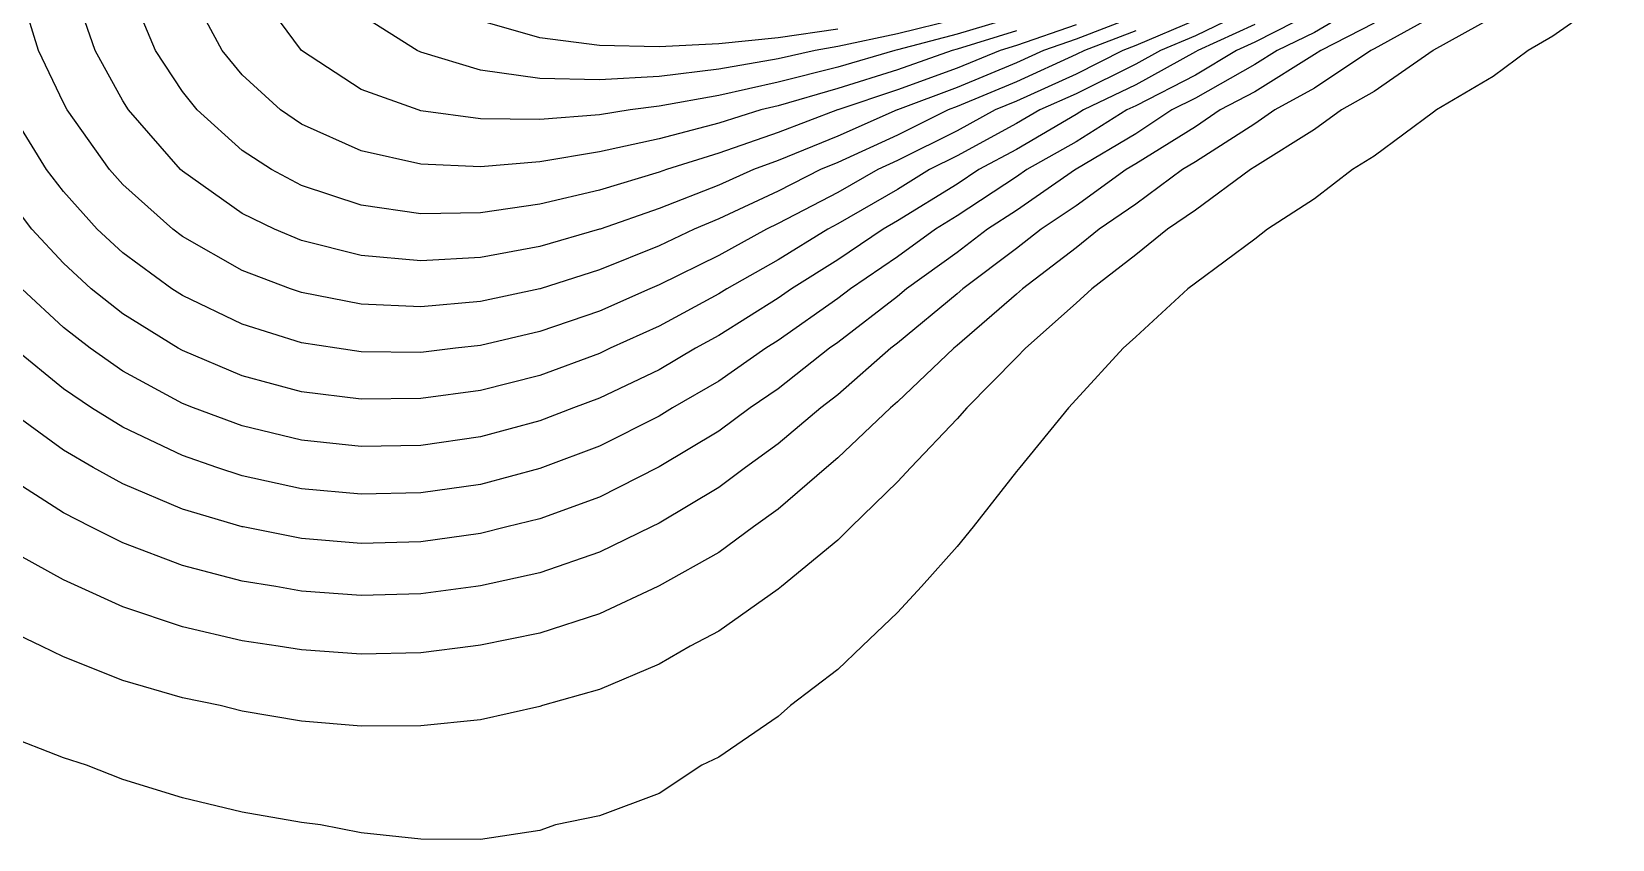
# Model space of a CAD drawing. Header units: inches. Extents: x -3765 to -2207, y 6717241 to 6718976.
# Drawn here: x -2557.7 to -2458.2, y 6717706.6 to 6717757.4 of the extents above; entities that cross this region are included whole.
import ezdxf

# ---------------------------------------------------------------- set-up
doc = ezdxf.new("R2010")
doc.units = ezdxf.units.IN
doc.header["$MEASUREMENT"] = 0

msp = doc.modelspace()

# ---------------------------------------------------------------- linework, layer by layer
for points in [[(-2525.674, 6717741.269), (-2525.696, 6717741.261), (-2529.444, 6717740.464), (-2533.192, 6717740.128), (-2536.94, 6717740.297), (-2540.688, 6717741.029), (-2541.39, 6717741.269), (-2544.436, 6717742.42), (-2548.184, 6717744.558), (-2548.798, 6717745.017), (-2551.932, 6717747.826), (-2552.783, 6717748.765), (-2555.446, 6717752.513), (-2555.68, 6717752.961), (-2557.243, 6717756.261), (-2558.402, 6717760.009)], [(-2521.919, 6717745.017), (-2521.948, 6717745.006), (-2525.696, 6717743.919), (-2529.444, 6717743.233), (-2533.192, 6717743.023), (-2536.94, 6717743.358), (-2540.688, 6717744.303), (-2542.398, 6717745.017), (-2544.436, 6717746.003), (-2548.184, 6717748.654), (-2548.307, 6717748.765), (-2551.572, 6717752.513), (-2551.932, 6717753.086), (-2553.67, 6717756.261), (-2554.982, 6717760.009)], [(-2517.741, 6717748.765), (-2518.2, 6717748.593), (-2521.948, 6717747.47), (-2525.696, 6717746.587), (-2529.444, 6717746.045), (-2533.192, 6717745.988), (-2536.94, 6717746.534), (-2540.688, 6717747.768), (-2542.595, 6717748.765), (-2544.436, 6717749.957), (-2547.254, 6717752.513), (-2548.184, 6717753.673), (-2549.879, 6717756.261), (-2551.449, 6717760.009)], [(-2511.807, 6717752.513), (-2514.452, 6717751.678), (-2518.2, 6717750.69), (-2521.948, 6717749.873), (-2525.696, 6717749.257), (-2529.444, 6717748.937), (-2533.192, 6717749.1), (-2536.94, 6717749.938), (-2540.688, 6717751.613), (-2542.015, 6717752.513), (-2544.436, 6717754.723), (-2545.697, 6717756.261), (-2547.701, 6717760.009)], [(-2520.031, 6717752.513), (-2521.948, 6717752.208), (-2525.696, 6717751.909), (-2529.444, 6717751.951), (-2533.192, 6717752.468), (-2533.352, 6717752.513), (-2536.94, 6717753.808), (-2540.688, 6717756.258), (-2540.692, 6717756.261), (-2543.468, 6717760.009)], [(-2458.231, 6717759.798), (-2461.979, 6717757.149), (-2463.533, 6717756.261), (-2465.727, 6717754.628), (-2469.3, 6717752.513), (-2469.475, 6717752.375), (-2473.223, 6717749.599), (-2474.571, 6717748.765), (-2476.971, 6717746.92), (-2479.933, 6717745.017), (-2480.719, 6717744.381), (-2484.467, 6717741.624), (-2484.946, 6717741.269), (-2488.215, 6717738.248), (-2489.016, 6717737.521), (-2491.963, 6717734.289), (-2492.442, 6717733.773), (-2495.509, 6717730.025), (-2495.711, 6717729.763), (-2498.442, 6717726.276), (-2499.46, 6717725.054), (-2501.691, 6717722.528), (-2503.208, 6717720.883), (-2505.433, 6717718.78), (-2506.956, 6717717.312), (-2509.93, 6717715.032), (-2510.704, 6717714.343), (-2514.452, 6717711.795), (-2515.521, 6717711.284), (-2518.2, 6717709.51), (-2521.948, 6717708.107), (-2524.721, 6717707.536), (-2525.696, 6717707.185), (-2529.444, 6717706.617), (-2533.192, 6717706.64), (-2536.94, 6717707.037), (-2539.506, 6717707.536), (-2540.688, 6717707.675), (-2544.436, 6717708.335), (-2548.184, 6717709.223), (-2551.932, 6717710.392), (-2554.216, 6717711.284), (-2555.68, 6717711.745), (-2559.429, 6717713.216)], [(-2473.223, 6717759.603), (-2476.971, 6717757.396), (-2479.317, 6717756.261), (-2480.719, 6717755.368), (-2484.467, 6717753.26), (-2485.941, 6717752.513), (-2488.215, 6717751.011), (-2491.963, 6717748.793), (-2492.013, 6717748.765), (-2495.711, 6717746.198), (-2497.544, 6717745.017), (-2499.46, 6717743.543), (-2502.633, 6717741.269), (-2503.208, 6717740.786), (-2506.956, 6717737.883), (-2507.472, 6717737.521), (-2510.704, 6717734.972), (-2512.471, 6717733.773), (-2514.452, 6717732.312), (-2518.2, 6717730.062), (-2518.277, 6717730.025), (-2521.948, 6717728.156), (-2525.696, 6717726.788), (-2527.79, 6717726.276)], [(-2480.719, 6717758.987), (-2484.467, 6717757.183), (-2486.662, 6717756.261), (-2488.215, 6717755.397), (-2491.963, 6717753.534), (-2494.247, 6717752.513), (-2495.711, 6717751.652), (-2499.46, 6717749.626), (-2501.181, 6717748.765), (-2503.208, 6717747.504), (-2506.956, 6717745.353), (-2507.594, 6717745.017), (-2510.704, 6717743.087), (-2513.94, 6717741.269), (-2514.452, 6717740.945), (-2518.2, 6717738.905), (-2521.274, 6717737.521)], [(-2465.727, 6717758.357), (-2469.475, 6717756.276), (-2469.504, 6717756.261), (-2473.223, 6717753.677), (-2475.276, 6717752.513), (-2476.971, 6717751.276), (-2480.719, 6717748.929), (-2480.99, 6717748.765), (-2484.467, 6717746.205), (-2486.225, 6717745.017), (-2488.215, 6717743.404), (-2490.979, 6717741.269), (-2491.963, 6717740.349), (-2495.157, 6717737.521), (-2495.711, 6717736.936), (-2498.849, 6717733.773), (-2499.46, 6717733.088), (-2502.36, 6717730.025), (-2503.208, 6717729.109), (-2506.112, 6717726.276), (-2506.956, 6717725.452), (-2510.506, 6717722.528), (-2510.704, 6717722.363), (-2514.452, 6717719.72), (-2516.237, 6717718.78), (-2518.2, 6717717.637), (-2521.948, 6717716.045), (-2525.533, 6717715.032), (-2525.696, 6717714.977), (-2529.444, 6717714.148), (-2533.192, 6717713.759), (-2536.94, 6717713.738), (-2540.688, 6717714.051), (-2544.436, 6717714.688), (-2545.813, 6717715.032), (-2548.184, 6717715.529), (-2551.932, 6717716.609), (-2555.68, 6717718.098), (-2557.062, 6717718.78), (-2559.429, 6717719.905)], [(-2508.387, 6717756.261), (-2510.704, 6717755.733), (-2514.452, 6717755.083), (-2518.2, 6717754.627), (-2521.948, 6717754.408), (-2525.696, 6717754.5), (-2529.444, 6717755.018), (-2533.192, 6717756.156), (-2533.423, 6717756.261), (-2536.94, 6717758.488)], [(-2484.467, 6717758.169), (-2488.215, 6717756.575), (-2489.032, 6717756.261), (-2491.963, 6717754.765), (-2495.711, 6717753.075), (-2497.065, 6717752.513), (-2499.46, 6717751.206), (-2503.208, 6717749.336), (-2504.447, 6717748.765), (-2506.956, 6717747.33), (-2510.704, 6717745.368), (-2511.448, 6717745.017), (-2514.452, 6717743.355), (-2518.2, 6717741.515), (-2518.794, 6717741.269), (-2521.948, 6717739.859), (-2525.696, 6717738.577), (-2529.444, 6717737.702), (-2531.007, 6717737.521)], [(-2469.475, 6717758.41), (-2473.223, 6717756.368), (-2473.431, 6717756.261), (-2476.971, 6717753.89), (-2479.472, 6717752.513), (-2480.719, 6717751.633), (-2484.467, 6717749.249), (-2485.265, 6717748.765), (-2488.215, 6717746.592), (-2490.527, 6717745.017), (-2491.963, 6717743.846), (-2495.341, 6717741.269), (-2495.711, 6717740.932), (-2499.46, 6717737.685), (-2499.659, 6717737.521), (-2503.208, 6717734.154), (-2503.651, 6717733.773), (-2506.956, 6717730.624), (-2507.68, 6717730.025), (-2510.704, 6717727.4), (-2512.268, 6717726.276), (-2514.452, 6717724.674), (-2518.2, 6717722.562), (-2518.276, 6717722.528), (-2521.948, 6717720.801), (-2525.696, 6717719.598), (-2529.444, 6717718.831), (-2529.906, 6717718.78)], [(-2473.223, 6717757.985), (-2476.581, 6717756.261), (-2476.971, 6717756), (-2480.719, 6717753.663), (-2482.898, 6717752.513), (-2484.467, 6717751.446), (-2488.215, 6717749.117), (-2488.811, 6717748.765), (-2491.963, 6717746.485), (-2494.173, 6717745.017), (-2495.711, 6717743.795), (-2499.097, 6717741.269), (-2499.46, 6717740.95), (-2503.208, 6717737.834), (-2503.616, 6717737.521), (-2506.956, 6717734.597), (-2508.024, 6717733.773), (-2510.704, 6717731.502), (-2512.774, 6717730.025), (-2514.452, 6717728.766), (-2518.2, 6717726.509), (-2518.688, 6717726.276), (-2521.948, 6717724.683), (-2525.696, 6717723.396), (-2529.444, 6717722.563), (-2529.728, 6717722.528)], [(-2506.956, 6717757.6), (-2510.704, 6717757.05), (-2514.452, 6717756.665), (-2518.2, 6717756.48), (-2521.948, 6717756.562), (-2525.696, 6717757.045), (-2529.444, 6717758.12)], [(-2476.971, 6717758.691), (-2480.719, 6717756.785), (-2481.876, 6717756.261), (-2484.467, 6717754.712), (-2488.215, 6717752.783), (-2488.778, 6717752.513), (-2491.963, 6717750.507), (-2495.059, 6717748.765), (-2495.711, 6717748.312), (-2499.46, 6717745.849), (-2500.813, 6717745.017), (-2503.208, 6717743.264), (-2506.171, 6717741.269), (-2506.956, 6717740.655), (-2510.704, 6717738.006), (-2511.477, 6717737.521), (-2514.452, 6717735.454), (-2517.358, 6717733.773), (-2518.2, 6717733.248), (-2521.948, 6717731.369), (-2525.535, 6717730.025)], [(-2480.719, 6717757.886), (-2484.307, 6717756.261), (-2484.467, 6717756.165), (-2488.215, 6717754.09), (-2491.501, 6717752.513), (-2491.963, 6717752.222), (-2495.711, 6717750.035), (-2498.085, 6717748.765), (-2499.46, 6717747.853), (-2503.208, 6717745.538), (-2504.115, 6717745.017), (-2506.956, 6717743.083), (-2509.874, 6717741.269), (-2510.704, 6717740.678), (-2514.452, 6717738.314), (-2515.91, 6717737.521), (-2518.2, 6717736.165), (-2521.948, 6717734.376), (-2523.59, 6717733.773)], [(-2488.215, 6717758.425), (-2491.963, 6717756.966), (-2494.011, 6717756.261), (-2495.711, 6717755.479), (-2499.46, 6717753.937), (-2503.208, 6717752.522), (-2503.234, 6717752.513), (-2506.956, 6717750.868), (-2510.704, 6717749.337), (-2512.264, 6717748.765), (-2514.452, 6717747.788), (-2518.2, 6717746.316), (-2521.919, 6717745.017)], [(-2495.711, 6717758.389), (-2499.46, 6717757.282), (-2503.208, 6717756.296), (-2503.369, 6717756.261), (-2506.956, 6717755.212), (-2510.704, 6717754.259), (-2514.452, 6717753.434), (-2518.2, 6717752.747), (-2520.031, 6717752.513)], [(-2491.963, 6717757.866), (-2495.711, 6717756.578), (-2496.747, 6717756.261), (-2499.46, 6717755.15), (-2503.208, 6717753.783), (-2506.956, 6717752.518), (-2506.972, 6717752.513), (-2510.704, 6717751.086), (-2514.452, 6717749.788), (-2517.741, 6717748.765)], [(-2499.46, 6717758.223), (-2503.208, 6717757.3), (-2506.956, 6717756.504), (-2508.387, 6717756.261)], [(-2488.215, 6717757.5), (-2491.442, 6717756.261), (-2491.963, 6717755.995), (-2495.711, 6717754.277), (-2499.46, 6717752.723), (-2500.017, 6717752.513), (-2503.208, 6717750.93), (-2506.956, 6717749.218), (-2508.042, 6717748.765), (-2510.704, 6717747.399), (-2514.452, 6717745.658), (-2515.998, 6717745.017), (-2518.2, 6717743.965), (-2521.948, 6717742.458), (-2525.674, 6717741.269)], [(-2495.711, 6717757.483), (-2499.46, 6717756.34), (-2499.761, 6717756.261), (-2503.208, 6717755.044), (-2506.956, 6717753.865), (-2510.704, 6717752.784), (-2511.807, 6717752.513)], [(-2531.007, 6717737.521), (-2533.192, 6717737.254), (-2536.94, 6717737.297), (-2538.467, 6717737.521), (-2540.688, 6717737.865), (-2544.436, 6717739.035), (-2548.184, 6717740.844), (-2548.847, 6717741.269), (-2551.932, 6717743.53), (-2553.548, 6717745.017), (-2555.68, 6717747.385), (-2556.748, 6717748.765), (-2559.04, 6717752.513)], [(-2521.274, 6717737.521), (-2521.948, 6717737.195), (-2525.696, 6717735.814), (-2529.444, 6717734.863), (-2533.192, 6717734.352), (-2536.94, 6717734.311), (-2540.688, 6717734.78), (-2544.436, 6717735.789), (-2548.184, 6717737.372), (-2548.449, 6717737.521), (-2551.932, 6717739.688), (-2553.926, 6717741.269), (-2555.68, 6717742.875), (-2557.66, 6717745.017), (-2559.429, 6717747.341)], [(-2523.59, 6717733.773), (-2525.696, 6717732.952), (-2529.444, 6717731.951), (-2533.192, 6717731.409), (-2536.94, 6717731.333), (-2540.688, 6717731.736), (-2544.436, 6717732.63), (-2547.489, 6717733.773), (-2548.184, 6717734.049), (-2551.932, 6717736.075), (-2554.003, 6717737.521), (-2555.68, 6717738.825), (-2558.296, 6717741.269)], [(-2525.535, 6717730.025), (-2525.696, 6717729.962), (-2529.444, 6717728.956), (-2533.192, 6717728.421), (-2536.94, 6717728.33), (-2540.688, 6717728.683), (-2544.436, 6717729.491), (-2546.033, 6717730.025), (-2548.184, 6717730.762), (-2551.932, 6717732.546), (-2553.918, 6717733.773), (-2555.68, 6717734.958), (-2558.792, 6717737.521)], [(-2527.79, 6717726.276), (-2529.444, 6717725.857), (-2533.192, 6717725.342), (-2536.94, 6717725.245), (-2540.688, 6717725.554), (-2544.373, 6717726.276), (-2544.436, 6717726.289), (-2548.184, 6717727.4), (-2551.932, 6717728.99), (-2553.812, 6717730.025), (-2555.68, 6717731.11), (-2559.322, 6717733.773)], [(-2529.728, 6717722.528), (-2533.192, 6717722.065), (-2536.94, 6717721.965), (-2540.688, 6717722.245), (-2542.323, 6717722.528), (-2544.436, 6717722.869), (-2548.184, 6717723.853), (-2551.932, 6717725.276), (-2553.941, 6717726.276), (-2555.68, 6717727.163), (-2559.429, 6717729.568)], [(-2529.906, 6717718.78), (-2533.192, 6717718.359), (-2536.94, 6717718.265), (-2540.688, 6717718.536), (-2542.158, 6717718.78), (-2544.436, 6717719.116), (-2548.184, 6717719.99), (-2551.932, 6717721.254), (-2554.738, 6717722.528), (-2555.68, 6717722.952), (-2559.429, 6717725.034)]]:
    msp.add_lwpolyline(points)

doc.saveas('drawing.dxf')
